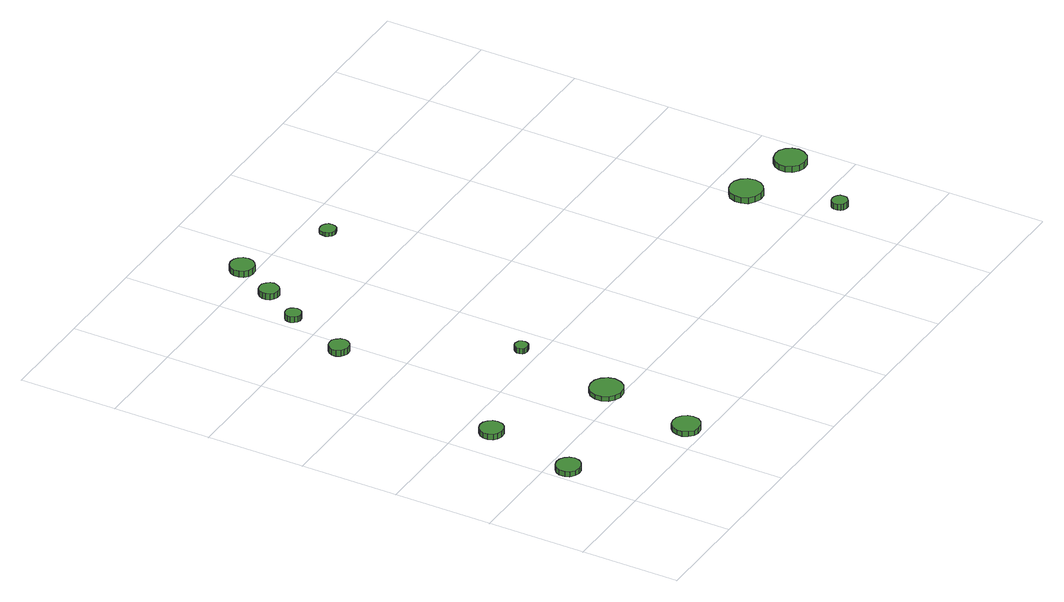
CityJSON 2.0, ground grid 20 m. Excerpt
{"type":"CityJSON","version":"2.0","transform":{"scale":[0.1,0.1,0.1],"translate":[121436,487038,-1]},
"CityObjects":{
"tree1":{"type":"SolitaryVegetationObject","attributes":{"function":"something"},"geometry":[{"type":"MultiSurface","lod":"1","boundaries":[[[0,1,2,3,4,5,6,7,8,9,10,11,12,13,14]],[[15,16,17,18,19,20,21,22,23,24,25,26,27,28,29]],[[0,29,28,1]],[[1,28,27,2]],[[2,27,26,3]],[[3,26,25,4]],[[4,25,24,5]],[[5,24,23,6]],[[6,23,22,7]],[[7,22,21,8]],[[8,21,20,9]],[[9,20,19,10]],[[10,19,18,11]],[[11,18,17,12]],[[12,17,16,13]],[[13,16,15,14]],[[14,15,29,0]]]}]},
"tree2":{"type":"SolitaryVegetationObject","attributes":{"function":"something"},"geometry":[{"type":"MultiSurface","lod":"1","boundaries":[[[30,31,32,33,34,35,36,37,38,39,40,41,42,43,44]],[[45,46,47,48,49,50,51,52,53,54,55,56,57,58,59]],[[30,59,58,31]],[[31,58,57,32]],[[32,57,56,33]],[[33,56,55,34]],[[34,55,54,35]],[[35,54,53,36]],[[36,53,52,37]],[[37,52,51,38]],[[38,51,50,39]],[[39,50,49,40]],[[40,49,48,41]],[[41,48,47,42]],[[42,47,46,43]],[[43,46,45,44]],[[44,45,59,30]]]}]},
"tree3":{"type":"SolitaryVegetationObject","attributes":{"function":"something"},"geometry":[{"type":"MultiSurface","lod":"1","boundaries":[[[60,61,62,63,64,65,66,67,68,69,70,71,72,73,74]],[[75,76,77,78,79,80,81,82,83,84,85,86,87,88,89]],[[60,89,88,61]],[[61,88,87,62]],[[62,87,86,63]],[[63,86,85,64]],[[64,85,84,65]],[[65,84,83,66]],[[66,83,82,67]],[[67,82,81,68]],[[68,81,80,69]],[[69,80,79,70]],[[70,79,78,71]],[[71,78,77,72]],[[72,77,76,73]],[[73,76,75,74]],[[74,75,89,60]]]}]},
"tree4":{"type":"SolitaryVegetationObject","attributes":{"function":"something"},"geometry":[{"type":"MultiSurface","lod":"1","boundaries":[[[90,91,92,93,94,95,96,97,98,99,100,101,102,103,104]],[[105,106,107,108,109,110,111,112,113,114,115,116,117,118,119]],[[90,119,118,91]],[[91,118,117,92]],[[92,117,116,93]],[[93,116,115,94]],[[94,115,114,95]],[[95,114,113,96]],[[96,113,112,97]],[[97,112,111,98]],[[98,111,110,99]],[[99,110,109,100]],[[100,109,108,101]],[[101,108,107,102]],[[102,107,106,103]],[[103,106,105,104]],[[104,105,119,90]]]}]},
"tree5":{"type":"SolitaryVegetationObject","attributes":{"function":"something"},"geometry":[{"type":"MultiSurface","lod":"1","boundaries":[[[120,121,122,123,124,125,126,127,128,129,130,131,132,133,134]],[[135,136,137,138,139,140,141,142,143,144,145,146,147,148,149]],[[120,149,148,121]],[[121,148,147,122]],[[122,147,146,123]],[[123,146,145,124]],[[124,145,144,125]],[[125,144,143,126]],[[126,143,142,127]],[[127,142,141,128]],[[128,141,140,129]],[[129,140,139,130]],[[130,139,138,131]],[[131,138,137,132]],[[132,137,136,133]],[[133,136,135,134]],[[134,135,149,120]]]}]},
"tree6":{"type":"SolitaryVegetationObject","attributes":{"function":"something"},"geometry":[{"type":"MultiSurface","lod":"1","boundaries":[[[150,151,152,153,154,155,156,157,158,159,160,161,162,163,164]],[[165,166,167,168,169,170,171,172,173,174,175,176,177,178,179]],[[150,179,178,151]],[[151,178,177,152]],[[152,177,176,153]],[[153,176,175,154]],[[154,175,174,155]],[[155,174,173,156]],[[156,173,172,157]],[[157,172,171,158]],[[158,171,170,159]],[[159,170,169,160]],[[160,169,168,161]],[[161,168,167,162]],[[162,167,166,163]],[[163,166,165,164]],[[164,165,179,150]]]}]},
"tree7":{"type":"SolitaryVegetationObject","attributes":{"function":"something"},"geometry":[{"type":"MultiSurface","lod":"1","boundaries":[[[180,181,182,183,184,185,186,187,188,189,190,191,192,193,194]],[[195,196,197,198,199,200,201,202,203,204,205,206,207,208,209]],[[180,209,208,181]],[[181,208,207,182]],[[182,207,206,183]],[[183,206,205,184]],[[184,205,204,185]],[[185,204,203,186]],[[186,203,202,187]],[[187,202,201,188]],[[188,201,200,189]],[[189,200,199,190]],[[190,199,198,191]],[[191,198,197,192]],[[192,197,196,193]],[[193,196,195,194]],[[194,195,209,180]]]}]},
"tree8":{"type":"SolitaryVegetationObject","attributes":{"function":"something"},"geometry":[{"type":"MultiSurface","lod":"1","boundaries":[[[210,211,212,213,214,215,216,217,218,219,220,221,222,223,224]],[[225,226,227,228,229,230,231,232,233,234,235,236,237,238,239]],[[210,239,238,211]],[[211,238,237,212]],[[212,237,236,213]],[[213,236,235,214]],[[214,235,234,215]],[[215,234,233,216]],[[216,233,232,217]],[[217,232,231,218]],[[218,231,230,219]],[[219,230,229,220]],[[220,229,228,221]],[[221,228,227,222]],[[222,227,226,223]],[[223,226,225,224]],[[224,225,239,210]]]}]},
"tree9":{"type":"SolitaryVegetationObject","attributes":{"function":"something"},"geometry":[{"type":"MultiSurface","lod":"1","boundaries":[[[240,241,242,243,244,245,246,247,248,249,250,251,252,253,254]],[[255,256,257,258,259,260,261,262,263,264,265,266,267,268,269]],[[240,269,268,241]],[[241,268,267,242]],[[242,267,266,243]],[[243,266,265,244]],[[244,265,264,245]],[[245,264,263,246]],[[246,263,262,247]],[[247,262,261,248]],[[248,261,260,249]],[[249,260,259,250]],[[250,259,258,251]],[[251,258,257,252]],[[252,257,256,253]],[[253,256,255,254]],[[254,255,269,240]]]}]},
"tree10":{"type":"SolitaryVegetationObject","attributes":{"function":"something"},"geometry":[{"type":"MultiSurface","lod":"1","boundaries":[[[270,271,272,273,274,275,276,277,278,279,280,281,282,283,284]],[[285,286,287,288,289,290,291,292,293,294,295,296,297,298,299]],[[270,299,298,271]],[[271,298,297,272]],[[272,297,296,273]],[[273,296,295,274]],[[274,295,294,275]],[[275,294,293,276]],[[276,293,292,277]],[[277,292,291,278]],[[278,291,290,279]],[[279,290,289,280]],[[280,289,288,281]],[[281,288,287,282]],[[282,287,286,283]],[[283,286,285,284]],[[284,285,299,270]]]}]},
"tree11":{"type":"SolitaryVegetationObject","attributes":{"function":"something"},"geometry":[{"type":"MultiSurface","lod":"1","boundaries":[[[300,301,302,303,304,305,306,307,308,309,310,311,312,313,314]],[[315,316,317,318,319,320,321,322,323,324,325,326,327,328,329]],[[300,329,328,301]],[[301,328,327,302]],[[302,327,326,303]],[[303,326,325,304]],[[304,325,324,305]],[[305,324,323,306]],[[306,323,322,307]],[[307,322,321,308]],[[308,321,320,309]],[[309,320,319,310]],[[310,319,318,311]],[[311,318,317,312]],[[312,317,316,313]],[[313,316,315,314]],[[314,315,329,300]]]}]},
"tree12":{"type":"SolitaryVegetationObject","attributes":{"function":"something"},"geometry":[{"type":"MultiSurface","lod":"1","boundaries":[[[330,331,332,333,334,335,336,337,338,339,340,341,342,343,344]],[[345,346,347,348,349,350,351,352,353,354,355,356,357,358,359]],[[330,359,358,331]],[[331,358,357,332]],[[332,357,356,333]],[[333,356,355,334]],[[334,355,354,335]],[[335,354,353,336]],[[336,353,352,337]],[[337,352,351,338]],[[338,351,350,339]],[[339,350,349,340]],[[340,349,348,341]],[[341,348,347,342]],[[342,347,346,343]],[[343,346,345,344]],[[344,345,359,330]]]}]},
"tree13":{"type":"SolitaryVegetationObject","attributes":{"function":"something"},"geometry":[{"type":"MultiSurface","lod":"1","boundaries":[[[360,361,362,363,364,365,366,367,368,369,370,371,372,373,374]],[[375,376,377,378,379,380,381,382,383,384,385,386,387,388,389]],[[360,389,388,361]],[[361,388,387,362]],[[362,387,386,363]],[[363,386,385,364]],[[364,385,384,365]],[[365,384,383,366]],[[366,383,382,367]],[[367,382,381,368]],[[368,381,380,369]],[[369,380,379,370]],[[370,379,378,371]],[[371,378,377,372]],[[372,377,376,373]],[[373,376,375,374]],[[374,375,389,360]]]}]}
},
"vertices":[
[59,162,17],[56,172,17],[50,180,17],[41,185,17],[31,186,17],[21,183,17],[13,176,17],[9,167,17],[9,156,17],[13,147,17],[21,140,17],[31,137,17],[41,138,17],[50,143,17],[56,151,17],[56,151,6],[50,143,6],[41,138,6],[31,137,6],[21,140,6],[13,147,6],[9,156,6],[9,167,6],[13,176,6],[21,183,6],[31,186,6],[41,185,6],[50,180,6],[56,172,6],[59,162,6],
[96,347,18],[94,357,18],[88,365,18],[80,370,18],[70,371,18],[60,368,18],[53,361,18],[49,352,18],[49,342,18],[53,333,18],[60,327,18],[70,324,18],[80,325,18],[88,329,18],[94,337,18],[94,337,6],[88,329,6],[80,325,6],[70,324,6],[60,327,6],[53,333,6],[49,342,6],[49,352,6],[53,361,6],[60,368,6],[70,371,6],[80,370,6],[88,365,6],[94,357,6],[96,347,6],
[290,38,17],[288,49,17],[281,58,17],[271,64,17],[259,65,17],[248,62,17],[240,54,17],[235,43,17],[235,32,17],[240,21,17],[248,13,17],[259,10,17],[271,11,17],[281,17,17],[288,26,17],[288,26,6],[281,17,6],[271,11,6],[259,10,6],[248,13,6],[240,21,6],[235,32,6],[235,43,6],[240,54,6],[248,62,6],[259,65,6],[271,64,6],[281,58,6],[288,49,6],[290,38,6],
[332,229,16],[329,242,16],[321,253,16],[309,260,16],[295,261,16],[282,257,16],[272,248,16],[267,236,16],[267,222,16],[272,209,16],[282,200,16],[295,196,16],[309,197,16],[321,204,16],[329,215,16],[329,215,6],[321,204,6],[309,197,6],[295,196,6],[282,200,6],[272,209,6],[267,222,6],[267,236,6],[272,248,6],[282,257,6],[295,261,6],[309,260,6],[321,253,6],[329,242,6],[332,229,6],
[195,730,22],[193,738,22],[188,745,22],[181,750,22],[172,750,22],[164,748,22],[158,742,22],[154,734,22],[154,726,22],[158,718,22],[164,713,22],[172,710,22],[181,711,22],[188,715,22],[193,722,22],[193,722,9],[188,715,9],[181,711,9],[172,710,9],[164,713,9],[158,718,9],[154,726,9],[154,734,9],[158,742,9],[164,748,9],[172,750,9],[181,750,9],[188,745,9],[193,738,9],[195,730,9],
[360,436,17],[358,442,17],[355,447,17],[350,449,17],[345,450,17],[339,448,17],[335,444,17],[333,439,17],[333,434,17],[335,428,17],[339,425,17],[345,423,17],[350,424,17],[355,426,17],[358,431,17],[358,431,6],[355,426,6],[350,424,6],[345,423,6],[339,425,6],[335,428,6],[333,434,6],[333,439,6],[335,444,6],[339,448,6],[345,450,6],[350,449,6],[355,447,6],[358,442,6],[360,436,6],
[249,861,18],[248,868,18],[244,873,18],[238,877,18],[231,877,18],[225,875,18],[220,871,18],[217,865,18],[217,858,18],[220,852,18],[225,847,18],[231,845,18],[238,846,18],[244,849,18],[248,854,18],[248,854,6],[244,849,6],[238,846,6],[231,845,6],[225,847,6],[220,852,6],[217,858,6],[217,865,6],[220,871,6],[225,875,6],[231,877,6],[238,877,6],[244,873,6],[248,868,6],[249,861,6],
[302,940,19],[300,948,19],[295,954,19],[288,959,19],[280,959,19],[272,957,19],[266,951,19],[263,944,19],[263,936,19],[266,928,19],[272,923,19],[280,920,19],[288,921,19],[295,925,19],[300,932,19],[300,932,6],[295,925,6],[288,921,6],[280,920,6],[272,923,6],[266,928,6],[263,936,6],[263,944,6],[266,951,6],[272,957,6],[280,959,6],[288,959,6],[295,954,6],[300,948,6],[302,940,6],
[352,1023,19],[350,1033,19],[344,1041,19],[336,1046,19],[326,1047,19],[316,1044,19],[309,1037,19],[305,1028,19],[305,1018,19],[309,1009,19],[316,1002,19],[326,999,19],[336,1000,19],[344,1005,19],[350,1013,19],[350,1013,6],[344,1005,6],[336,1000,6],[326,999,6],[316,1002,6],[309,1009,6],[305,1018,6],[305,1028,6],[309,1037,6],[316,1044,6],[326,1047,6],[336,1046,6],[344,1041,6],[350,1033,6],[352,1023,6],
[536,947,14],[535,954,14],[531,959,14],[525,962,14],[519,963,14],[512,961,14],[507,957,14],[505,950,14],[505,944,14],[507,938,14],[512,933,14],[519,931,14],[525,932,14],[531,935,14],[535,941,14],[535,941,6],[531,935,6],[525,932,6],[519,931,6],[512,933,6],[507,938,6],[505,944,6],[505,950,6],[507,957,6],[512,961,6],[519,963,6],[525,962,6],[531,959,6],[535,954,6],[536,947,6],
[1070,152,26],[1069,159,26],[1065,164,26],[1059,167,26],[1053,168,26],[1046,166,26],[1042,162,26],[1039,156,26],[1039,149,26],[1042,143,26],[1046,139,26],[1053,137,26],[1059,137,26],[1065,141,26],[1069,146,26],[1069,146,13],[1065,141,13],[1059,137,13],[1053,137,13],[1046,139,13],[1042,143,13],[1039,149,13],[1039,156,13],[1042,162,13],[1046,166,13],[1053,168,13],[1059,167,13],[1065,164,13],[1069,159,13],[1070,152,13],
[1045,328,20],[1042,342,20],[1034,353,20],[1022,360,20],[1009,361,20],[996,357,20],[985,348,20],[980,335,20],[980,322,20],[985,309,20],[996,300,20],[1009,296,20],[1022,297,20],[1034,304,20],[1042,315,20],[1042,315,7],[1034,304,7],[1022,297,7],[1009,296,7],[996,300,7],[985,309,7],[980,322,7],[980,335,7],[985,348,7],[996,357,7],[1009,361,7],[1022,360,7],[1034,353,7],[1042,342,7],[1045,328,7],
[1176,308,20],[1173,320,20],[1165,331,20],[1154,338,20],[1141,339,20],[1128,335,20],[1118,326,20],[1113,314,20],[1113,301,20],[1118,289,20],[1128,280,20],[1141,276,20],[1154,277,20],[1165,284,20],[1173,295,20],[1173,295,7],[1165,284,7],[1154,277,7],[1141,276,7],[1128,280,7],[1118,289,7],[1113,301,7],[1113,314,7],[1118,326,7],[1128,335,7],[1141,339,7],[1154,338,7],[1165,331,7],[1173,320,7],[1176,308,7]
]}
